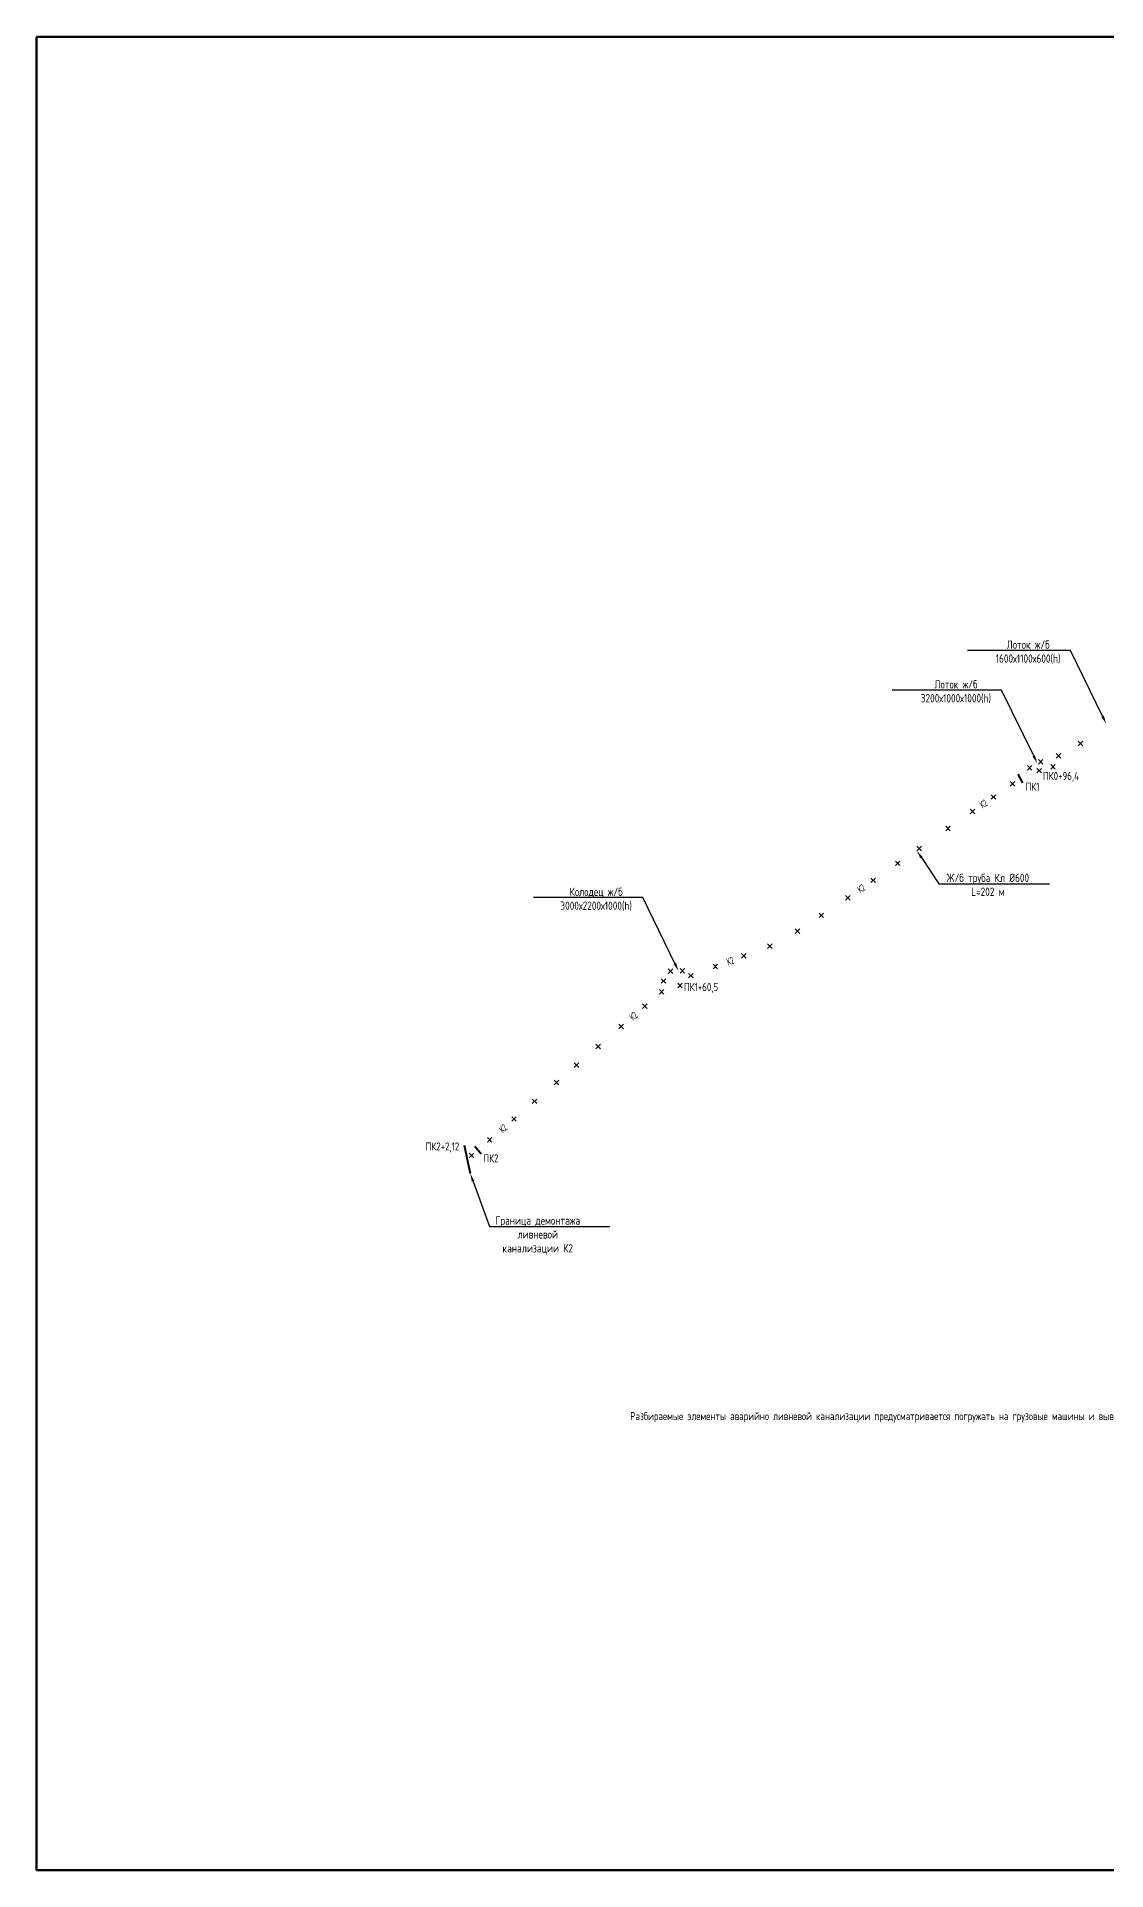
# Model space of a CAD drawing. Header units: millimetres. Extents: x 39361852 to 44659708, y 23030680 to 23754735.
# Drawn here: x 41771268 to 41931730, y 23030680 to 23305664 of the extents above; entities that cross this region are included whole.
import ezdxf
from ezdxf import colors
from ezdxf.entities.mleader import LeaderData, LeaderLine
from ezdxf.math import Vec2, Vec3

# ---------------------------------------------------------------- set-up
doc = ezdxf.new("R2010")
doc.units = ezdxf.units.MM
doc.layers.add('Text blocks_Ном._пера__28', color=7, linetype='Continuous', lineweight=13)
doc.layers.add('ВК_Текст', color=7, linetype='Continuous', lineweight=25)
doc.layers.add('Выноски', color=7, linetype='Continuous')
doc.styles.add('GOST 2.304', font='GOST_0.TTF')
doc.styles.add('GOST_100', font='cs_gost2304.shx', dxfattribs={"width": 0.7, "height": 300})

# ---------------------------------------------------------------- blocks, each defined once
blk = doc.blocks.new('*U5')
at = {"color": 255}
blk.add_wipeout([(-200.00000000000006, 125), (199.99999999999994, 125), (199.9999999999999, -125.00000000000006), (-200.0000000000001, -125.00000000000006)], dxfattribs=at)
at = {"layer": 'ВК_Текст', "insert": (0, 0), "char_height": 250, "attachment_point": 5, "style": 'GOST_100'}
blk.add_mtext('К2', dxfattribs=at)

msp = doc.modelspace()

# ---------------------------------------------------------------- linework, layer by layer
for p, q in [((41924195.95659741, 23198174.12033222), (41924881.15461472, 23197488.9223149)), ((41924195.95659741, 23197488.92231491), (41924881.15461472, 23198174.12033222)), ((41927499.48631152, 23200011.44489944), (41928184.68432882, 23199326.24688213)), ((41927499.48631152, 23199326.24688214), (41928184.68432882, 23200011.44489944)), ((41919879.4848206, 23196374.38710067, 194500), (41920564.6828379, 23195689.18908336, 194500)), ((41919879.4848206, 23195689.18908337, 194500), (41920564.6828379, 23196374.38710067, 194500)), ((41921323.54331455, 23195938.33505459, 194500), (41922008.74133186, 23195253.13703728, 194500)), ((41921323.54331455, 23195253.13703728, 194500), (41922008.74133186, 23195938.33505459, 194500)), ((41921541.68457539, 23197273.61681848), (41922226.88259269, 23196588.41880116)), ((41921541.68457539, 23196588.41880117), (41922226.88259269, 23197273.61681848)), ((41923387.74693127, 23196508.14157275), (41924072.94494858, 23195822.94355544)), ((41923387.74693127, 23195822.94355545), (41924072.94494858, 23196508.14157275)), ((41917302.89103492, 23193955.77194842), (41917988.08905222, 23193270.5739311)), ((41917302.89103492, 23193270.57393111), (41917988.08905222, 23193955.77194842)), ((41911314.06966238, 23189811.21831553), (41911999.26767968, 23189126.02029822)), ((41911314.06966238, 23189126.02029823), (41911999.26767968, 23189811.21831553)), ((41914461.78694475, 23191989.59070075), (41915146.98496206, 23191304.39268344)), ((41914461.78694475, 23191304.39268345), (41915146.98496206, 23191989.59070075)), ((41907641.45223488, 23187269.5896787), (41908326.65025219, 23186584.39166138)), ((41907641.45223488, 23186584.39166139), (41908326.65025219, 23187269.5896787)), ((41903304.56250054, 23184268.25252306, 194500), (41903989.76051785, 23183583.05450575, 194500)), ((41903304.56250054, 23183583.05450575, 194500), (41903989.76051785, 23184268.25252306, 194500)), ((41900087.81296733, 23182042.1064862), (41900773.01098464, 23181356.90846888)), ((41900087.81296733, 23181356.90846889), (41900773.01098464, 23182042.1064862)), ((41896391.79588126, 23179484.2841555), (41897076.99389857, 23178799.08613818)), ((41896391.79588126, 23178799.08613819), (41897076.99389857, 23179484.2841555)), ((41892601.54584684, 23176875.54189082), (41893286.74386415, 23176190.3438735)), ((41892601.54584684, 23176190.34387351), (41893286.74386415, 23176875.54189082)), ((41888636.52938637, 23174240.93334414), (41889321.72740368, 23173555.73532683)), ((41888636.52938637, 23173555.73532684), (41889321.72740368, 23174240.93334414)), ((41885055.43548322, 23171861.42730736), (41885740.63350053, 23171176.22929005)), ((41885055.43548322, 23171176.22929005), (41885740.63350053, 23171861.42730736)), ((41877002.55761658, 23168149.25086977), (41877687.75563388, 23167464.05285245)), ((41877002.55761658, 23167464.05285246), (41877687.75563388, 23168149.25086977)), ((41880899.67032706, 23169600.75077236), (41881584.86834437, 23168915.55275505)), ((41880899.67032706, 23168915.55275506), (41881584.86834437, 23169600.75077236)), ((41865997.12504146, 23165850.42317386), (41866682.32305876, 23165165.22515654)), ((41865997.12504146, 23165165.22515655), (41866682.32305876, 23165850.42317386)), ((41867784.60802545, 23165912.48590833, 193000), (41868469.80604275, 23165227.28789102, 193000)), ((41867784.60802545, 23165227.28789103, 193000), (41868469.80604275, 23165912.48590833, 193000)), ((41869039.82195324, 23165183.48854817), (41869725.01997055, 23164498.29053086)), ((41869039.82195324, 23164498.29053086), (41869725.01997055, 23165183.48854817)), ((41872731.66867664, 23166558.53606605), (41873416.86669395, 23165873.33804873)), ((41872731.66867664, 23165873.33804874), (41873416.86669395, 23166558.53606605)), ((41864682.04006968, 23162768.69136759), (41865367.23808699, 23162083.49335028)), ((41864682.04006968, 23162083.49335029), (41865367.23808699, 23162768.69136759)), ((41864948.72283593, 23164384.85157496), (41865633.92085323, 23163699.65355764)), ((41864948.72283593, 23163699.65355765), (41865633.92085323, 23164384.85157496)), ((41867436.90027703, 23163716.37041456, 193500), (41868122.09829434, 23163031.17239724, 193500)), ((41867436.90027703, 23163031.17239725, 193500), (41868122.09829434, 23163716.37041456, 193500)), ((41855170.10923167, 23154576.75321833), (41855855.30724897, 23153891.55520102)), ((41855170.10923167, 23153891.55520103), (41855855.30724897, 23154576.75321833)), ((41851901.98120457, 23151762.1508923), (41852587.17922188, 23151076.95287498)), ((41851901.98120457, 23151076.95287499), (41852587.17922188, 23151762.1508923)), ((41848893.27049204, 23149170.96593882), (41849578.46850935, 23148485.7679215)), ((41848893.27049204, 23148485.76792151), (41849578.46850935, 23149170.96593882)), ((41845610.75586013, 23146343.97347046), (41846295.95387743, 23145658.77545315)), ((41845610.75586013, 23145658.77545315), (41846295.95387743, 23146343.97347046)), ((41836160.9949498, 23138205.57778394), (41836846.19296711, 23137520.37976662)), ((41836160.9949498, 23137520.37976663), (41836846.19296711, 23138205.57778394))]:
    msp.add_line(p, q)
at = {"color": 240, "lineweight": 40, "true_color": 0xed1f24}
for p, q in [((41918449.88287611, 23195049.46566042), (41919173.70908649, 23193791.16029542)), ((41835406.40692268, 23139437.2996653), (41836310.23675921, 23135177.20546485)), ((41837013.75552737, 23139260.0996645), (41837942.28655048, 23138144.26503807))]:
    msp.add_line(p, q, dxfattribs=at)

# ---------------------------------------------------------------- block references
at = {"layer": 'ВК_Текст', "xscale": 4.266666666666672, "yscale": 4.266666666666672, "zscale": 4.266666666666672}
for p, rotation in [((41860803.08191878, 23158790.37047093), 40.73594167021012), ((41841230.76928888, 23141934.15302861), 40.73594167042213)]:
    msp.add_blockref('*U5', p, dxfattribs=dict(at, rotation=rotation))

# ---------------------------------------------------------------- texts
at = {"layer": 'Text blocks_Ном._пера__28', "style": 'GOST 2.304'}
for s, p in [('ПК0+96,4', (41922228.47438797, 23194199.3433415)), ('ПК1', (41919619.67313541, 23192585.52876959)), ('ПК1+60,5', (41868366.00203866, 23162550.301206)), ('ПК2+2,12', (41829619.34065242, 23138639.539285)), ('ПК2', (41838285.89819303, 23136867.39814295)), ('Разбираемые элементы аварийно ливневой канализации предусматривается погружать на грузовые машины и вывозить на склад ТБО.', (41860308.72230095, 23098198.63678349))]:
    msp.add_text(s, height=1200, dxfattribs=at).set_placement(p)

# ---------------------------------------------------------------- leaders
at = {"layer": 'Выноски', "color": 0, "lineweight": -2}
ml = msp.add_multileader_mtext('Standard', dxfattribs=at)
ml.set_content('{\\C0;Лоток ж/б\\P1600х1100х600(h)}', color=5, style='GOST 2.304')
ml.set_leader_properties(lineweight=-3)
ml.build(insert=Vec2(0, 0))
ml.multileader.update_dxf_attribs({"text_left_attachment_type": 6, "text_right_attachment_type": 6, "dogleg_length": 1, "arrow_head_size": 1250, "scale": 500})
ctx = ml.context
ctx.base_point, ctx.scale, ctx.char_height, ctx.arrow_head_size, ctx.landing_gap_size, ctx.plane_origin = Vec3(41913727.54518741, 23213612.33096132), 500, 1250, 1250, 900, Vec3(41907447.86325451, 23205742.86554756)
ctx.left_attachment, ctx.right_attachment, ctx.text_align_type = 6, 6, 1
notes = []
notes.append((ctx, [(1, (1, 1, 0), (41926346.6567129, 23213612.33096132), (-1, 0), 99.84776566922665, [(1, [(41931712.98069172, 23202623.97281388)], 0, [])])]))
ctx.mtext.insert, ctx.mtext.alignment, ctx.mtext.flow_direction = Vec3(41919987.17706732, 23215112.33096132), 2, 5
ml = msp.add_multileader_mtext('Standard', dxfattribs=at)
ml.set_content('{\\C0;Лоток ж/б\\P3200х1000х1000(h)}', color=5, style='GOST 2.304')
ml.set_leader_properties(lineweight=-3)
ml.build(insert=Vec2(0, 0))
ml.multileader.update_dxf_attribs({"text_left_attachment_type": 6, "text_right_attachment_type": 6, "dogleg_length": 1, "arrow_head_size": 1250, "scale": 500})
ctx = ml.context
ctx.base_point, ctx.scale, ctx.char_height, ctx.arrow_head_size, ctx.landing_gap_size, ctx.plane_origin = Vec3(41902415.30115334, 23207661.39646396), 500, 1250, 1250, 900, Vec3(41897119.357605, 23199791.9310502)
ctx.left_attachment, ctx.right_attachment, ctx.text_align_type = 6, 6, 1
notes.append((ctx, [(1, (1, 1, 0), (41916018.1510634, 23207661.39646396), (-1, 0), 99.84776566922665, [(1, [(41921384.47504222, 23196673.03831651)], 0, [])])]))
ctx.mtext.insert, ctx.mtext.alignment, ctx.mtext.flow_direction = Vec3(41909166.80222553, 23209161.39646396), 2, 5
ml = msp.add_multileader_mtext('Standard', dxfattribs=at)
ml.set_content('{\\C0;Ж/б труба Кл %%C600\\PL=202 м}', color=5, style='GOST 2.304')
ml.set_leader_properties(lineweight=-3)
ml.build(insert=Vec2(0, 0))
ml.multileader.update_dxf_attribs({"text_left_attachment_type": 6, "text_right_attachment_type": 6, "dogleg_length": 1, "arrow_head_size": 1250, "scale": 500})
ctx = ml.context
ctx.base_point, ctx.scale, ctx.char_height, ctx.arrow_head_size, ctx.landing_gap_size, ctx.plane_origin = Vec3(41906715.24318191, 23178641.82999613), 500, 1250, 1250, 900, Vec3(41901419.29963357, 23170772.36458236)
ctx.left_attachment, ctx.right_attachment, ctx.text_align_type = 6, 6, 1
notes.append((ctx, [(0, (1, 1, 0), (41906615.39541624, 23178641.82999613), (1, 0), 99.84776566922665, [(1, [(41903304.56250054, 23183583.05450575)], 0, [])])]))
ctx.mtext.insert, ctx.mtext.alignment, ctx.mtext.flow_direction = Vec3(41913963.52767083, 23180141.82999613), 2, 5
ml = msp.add_multileader_mtext('Standard', dxfattribs=at)
ml.set_content('{\\C0;Колодец ж/б\\P3000х2200х1000(h)}', color=5, style='GOST 2.304')
ml.set_leader_properties(lineweight=-3)
ml.build(insert=Vec2(0, 0))
ml.multileader.update_dxf_attribs({"text_left_attachment_type": 6, "text_right_attachment_type": 6, "dogleg_length": 1, "arrow_head_size": 1250, "scale": 500})
ctx = ml.context
ctx.base_point, ctx.scale, ctx.char_height, ctx.arrow_head_size, ctx.landing_gap_size, ctx.plane_origin = Vec3(41848311.35924172, 23176550.39041842), 500, 1250, 1250, 900, Vec3(41843283.46429954, 23168680.92500466)
ctx.left_attachment, ctx.right_attachment, ctx.text_align_type = 6, 6, 1
notes.append((ctx, [(1, (1, 1, 0), (41862182.25775793, 23176550.39041842), (-1, 0), 99.84776566922665, [(1, [(41867548.58173675, 23165562.03227098)], 0, [])])]))
ctx.mtext.insert, ctx.mtext.alignment, ctx.mtext.flow_direction = Vec3(41855196.88461699, 23178050.39041842), 2, 5
ml = msp.add_multileader_mtext('Standard', dxfattribs=at)
ml.set_content('{\\C0;Граница демонтажа\\Pливневой\\Pканализации К2}', color=5, style='GOST 2.304')
ml.set_leader_properties(lineweight=-3)
ml.build(insert=Vec2(0, 0))
ml.multileader.update_dxf_attribs({"text_left_attachment_type": 6, "text_right_attachment_type": 6, "dogleg_length": 1, "arrow_head_size": 1250, "scale": 500})
ctx = ml.context
ctx.base_point, ctx.scale, ctx.char_height, ctx.arrow_head_size, ctx.landing_gap_size, ctx.plane_origin = Vec3(41839292.90183768, 23127254.69711937, -193576), 500, 1250, 1250, 900, Vec3(41840370.07158891, 23123762.0270925, -193576)
ctx.left_attachment, ctx.right_attachment, ctx.text_align_type = 6, 6, 1
notes.append((ctx, [(0, (1, 1, 0), (41839193.05407201, 23127254.69711937, -193576), (1, 0), 99.84776566922665, [(1, [(41836310.23675921, 23135177.20546485, -193576)], 0, [])])]))
ctx.mtext.insert, ctx.mtext.alignment, ctx.mtext.flow_direction = Vec3(41846435.30712717, 23128754.69711937, -193576), 2, 5
for ctx, leaders in notes:
    for number, flags, end, landing, length, lines in leaders:
        leader = LeaderData()
        leader.index, (leader.has_last_leader_line, leader.has_dogleg_vector, leader.attachment_direction) = number, flags
        leader.last_leader_point, leader.dogleg_vector, leader.dogleg_length = Vec3(end), Vec3(landing), length
        for number, points, colour, breaks in lines:
            line = LeaderLine()
            line.index, line.vertices, line.color, line.breaks = number, Vec3.list(points), colors.encode_raw_color(colour), breaks
            leader.lines.append(line)
        ctx.leaders.append(leader)

# ---------------------------------------------------------------- next in the draw order: linework, layer by layer
for p, q in [((41862172.44955084, 23160607.36254168), (41862857.64756815, 23159922.16452437)), ((41862172.44955084, 23159922.16452437), (41862857.64756815, 23160607.36254168)), ((41858623.02386957, 23157550.49888891), (41859308.22188688, 23156865.3008716)), ((41858623.02386957, 23156865.30087161), (41859308.22188688, 23157550.49888891)), ((41842536.66095155, 23143696.47783737), (41843221.85896886, 23143011.27982005)), ((41842536.66095155, 23143011.27982006), (41843221.85896886, 23143696.47783737)), ((41838887.84117711, 23140554.0132401), (41839573.03919441, 23139868.81522279)), ((41838887.84117711, 23139868.8152228), (41839573.03919441, 23140554.0132401))]:
    msp.add_line(p, q)

# ---------------------------------------------------------------- next in the draw order: block references
at = {"layer": 'ВК_Текст', "xscale": 4.266666666666672, "yscale": 4.266666666666672, "zscale": 4.266666666666672}
for p, rotation in [((41913309.95711298, 23190612.77475782), 34.68510543262797), ((41894965.73727115, 23177917.68865348), 34.68510543265163), ((41875318.44296024, 23167051.79181318), 20.42810832445917)]:
    msp.add_blockref('*U5', p, dxfattribs=dict(at, rotation=rotation))

# ---------------------------------------------------------------- next in the draw order: linework, layer by layer
at = {"color": 3, "lineweight": 50}
msp.add_lwpolyline([(41771268.13464849, 23305664.17397443), (42393569.0479355, 23305664.17397443), (42393569.0479355, 23030680.18306122), (41771268.13464849, 23030680.18306122)], close=True, dxfattribs=at)

doc.saveas('drawing.dxf')
